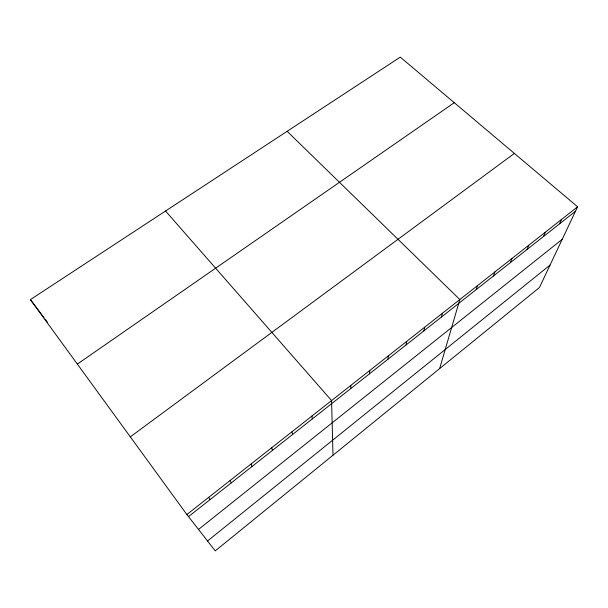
<?xml version="1.0" encoding="UTF-8"?>
<svg xmlns="http://www.w3.org/2000/svg" width="608" height="608" viewBox="0 0 608 608"><rect width="100%" height="100%" fill="white"/><g stroke="black" fill="none" stroke-linecap="round" stroke-linejoin="round"><path stroke-width="0.91" d="M350.725 388.611L350.839 385.396M369.474 373.821L369.77 370.485M387.912 359.267L388.39 355.817M406.045 344.956L406.699 341.4M423.89 330.881L424.703 327.218M441.438 317.034L442.411 313.264M439.622 368.608L459.838 299.539L287.136 131.305M476.208 289.598L477.5 285.631M493.43 276.009L494.866 271.951M510.37 262.641L511.951 258.491M527.037 249.493L528.762 245.252M543.446 236.55L545.3 232.218M559.588 223.805L561.579 219.397M577.6 206.781L539.44 287.523L215.247 550.878L186.884 514.535L30.4 299.615L400.284 57.122L577.6 206.781L186.884 514.535M207.533 540.998L550.05 265.073M198.52 529.446L562.233 239.301M188.503 516.618L575.48 211.265M130.317 436.848L514.376 153.421M77.345 364.086L454.275 102.691M165.543 211.014L331.573 400.566L332.994 455.225M30.4 299.615L44.072 317.764M45.152 319.2L47.318 322.073M208.681 497.367L210.056 499.609M230.082 480.51L231.222 482.904M251.104 463.957L252.016 466.496M271.753 447.686L272.445 450.376M292.045 431.703L292.524 434.538M311.98 416.001L312.261 418.965"/></g></svg>
